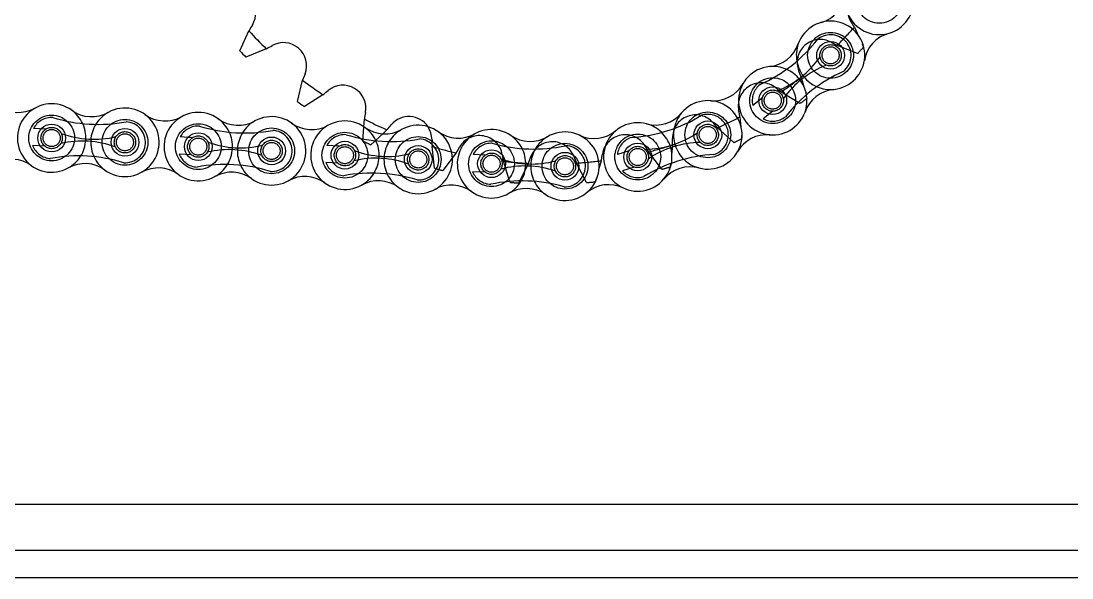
# Model space of a CAD drawing. Header units: metres. Extents: x 0 to 21025, y 0 to 14850.
# Drawn here: x 5629.3 to 5811, y 6190.9 to 6287.2 of the extents above; entities that cross this region are included whole.
import ezdxf

# ---------------------------------------------------------------- set-up
doc = ezdxf.new("R2010")
doc.units = ezdxf.units.M
doc.header["$LTSCALE"] = 25
doc.linetypes.add('HIDDEN2', pattern=[4.7625, 3.175, -1.5875])
doc.layers.add('SL4', color=4, linetype='Continuous')
doc.layers.add('ST1', color=7, linetype='HIDDEN2')

msp = doc.modelspace()

# ---------------------------------------------------------------- linework, layer by layer
at = {"layer": 'SL4'}
for p, q in [((5667.12, 6282.019), (5668.676, 6285.487)), ((5671.68, 6282.382), (5668.163, 6280.941)), ((5677.061, 6273.261), (5677.973, 6276.951)), ((5681.483, 6274.432), (5678.28, 6272.386)), ((5688.56, 6268.869), (5688.644, 6270.211)), ((5692.548, 6268.36), (5691.927, 6267.785)), ((4878.748, 6203.628), (5878.748, 6203.628)), ((5878.748, 6195.628), (4878.748, 6195.628)), ((5878.748, 6190.865), (4926.248, 6190.865))]:
    msp.add_line(p, q, dxfattribs=at)
for centre, radius in [((5769.268, 6281.251), 2.399), ((5759.273, 6273.417), 2.399), ((5634.566, 6266.951), 2.398), ((5748.039, 6267.493), 2.399), ((5647.244, 6266.209), 2.399), ((5659.923, 6265.466), 2.398), ((5672.601, 6264.724), 2.399), ((5685.279, 6263.981), 2.399), ((5697.957, 6263.239), 2.399), ((5735.928, 6263.671), 2.398), ((5710.636, 6262.496), 2.398), ((5723.329, 6262.072), 2.399)]:
    msp.add_circle(centre, radius, dxfattribs=at)
for centre, radius, start, end in [((5777.705, 6290.744), 5.92, 116.22554, 1.09216), ((5665.845, 6288.543), 4, 328.98373, 108.84365), ((5766.017, 6292.636), 5.92, 285.9399, 350.80652), ((5769.268, 6281.251), 5.92, 275.65427, 160.52089), ((5686.906, 6275.225), 20.92, 147.4472, 150.62448), ((5720.748, 6332.865), 70.4, 222.29818, 225.81492), ((5780.956, 6279.359), 5.92, 105.9399, 170.80652), ((5674.641, 6279.452), 4, 339.26945, 119.12937), ((5758.106, 6285.199), 5.92, 275.65427, 340.52089), ((5720.748, 6332.865), 73.9, 223.47506, 224.63805), ((5662.024, 6300.94), 20.92, 297.48862, 300.6659), ((5697.742, 6270.109), 20.92, 157.73292, 160.9102), ((5759.273, 6273.417), 5.92, 95.65427, 340.52089), ((5720.748, 6332.865), 70.4, 232.5839, 236.10063), ((5684.92, 6272.077), 4, 349.55516, 129.41508), ((5748.995, 6279.295), 5.92, 265.36863, 330.23525), ((5668.669, 6290.968), 20.92, 307.77434, 310.95162), ((5770.435, 6269.469), 5.92, 95.65427, 160.52089), ((5628.811, 6277.298), 5.92, 234.21502, 299.08164), ((5634.566, 6266.951), 5.92, 54.21502, 299.08164), ((5720.748, 6332.865), 73.9, 233.76077, 234.92376), ((5748.039, 6267.493), 5.92, 255.083, 139.94961), ((5641.489, 6276.556), 5.92, 234.21502, 299.08164), ((5647.244, 6266.209), 5.92, 234.21502, 119.08164), ((5654.168, 6275.813), 5.92, 234.21502, 299.08164), ((5659.923, 6265.466), 5.92, 54.21502, 299.08164), ((5672.601, 6264.724), 5.92, 234.21502, 119.08164), ((5709.318, 6267.009), 20.92, 168.01863, 171.19591), ((5696.35, 6266.657), 4, 34.28393, 139.7008), ((5738.975, 6275.112), 5.92, 255.083, 319.94961), ((5666.846, 6275.071), 5.92, 234.21502, 299.08164), ((5679.524, 6274.328), 5.92, 234.21502, 299.08164), ((5685.279, 6263.981), 5.92, 54.21502, 299.08164), ((5720.748, 6332.865), 70.4, 242.86961, 246.38635), ((5692.202, 6273.586), 5.92, 234.21502, 299.08164), ((5676.987, 6282.342), 20.92, 318.06005, 321.23733), ((5697.957, 6263.239), 5.92, 234.21502, 119.08164), ((5735.928, 6263.671), 5.92, 75.083, 319.94961), ((5704.881, 6272.843), 5.92, 234.21502, 299.08164), ((5710.636, 6262.496), 5.92, 55.65436, 300.52098), ((5717.316, 6272.272), 5.92, 235.65436, 300.52098), ((5723.329, 6262.072), 5.92, 235.65436, 120.52098), ((5728.37, 6272.785), 5.92, 244.79736, 309.66398), ((5758.317, 6261.615), 5.92, 85.36863, 150.23525), ((5627.643, 6257.346), 5.92, 54.21502, 119.08164), ((5640.321, 6256.604), 5.92, 54.21502, 119.08164), ((5652.999, 6255.861), 5.92, 54.21502, 119.08164), ((5744.991, 6256.052), 5.92, 75.083, 139.94961), ((5665.677, 6255.119), 5.92, 54.21502, 119.08164), ((5678.356, 6254.376), 5.92, 54.21502, 119.08164), ((5691.034, 6253.634), 5.92, 54.21502, 119.08164), ((5703.712, 6252.891), 5.92, 54.21502, 119.08164), ((5716.649, 6252.297), 5.92, 55.65436, 120.52098), ((5730.886, 6252.958), 5.92, 64.79736, 129.66398)]:
    msp.add_arc(centre, radius, start, end, dxfattribs=at)
at = {"layer": 'ST1'}
for p, q in [((5773.382, 6286.112), (5774.107, 6284.546)), ((5773.949, 6281.573), (5770.415, 6282.972)), ((5774.742, 6283.175), (5774.979, 6282.664)), ((5764.188, 6277.466), (5764.622, 6275.795)), ((5763.935, 6272.898), (5760.708, 6274.905)), ((5765.002, 6274.332), (5765.143, 6273.787)), ((5757.491, 6273.896), (5755.819, 6272.585)), ((5753.598, 6270.599), (5753.726, 6268.878)), ((5759.312, 6271.572), (5757.64, 6270.262)), ((5688.406, 6266.418), (5688.56, 6268.869)), ((5752.533, 6266.15), (5749.716, 6268.702)), ((5633.547, 6268.489), (5631.427, 6268.613)), ((5658.904, 6267.004), (5656.784, 6267.128)), ((5691.927, 6267.785), (5689.761, 6265.775)), ((5753.839, 6267.37), (5753.881, 6266.809)), ((5633.375, 6265.542), (5631.254, 6265.667)), ((5684.26, 6265.519), (5682.14, 6265.644)), ((5700.79, 6261.711), (5700.347, 6265.486)), ((5741.952, 6265.734), (5741.771, 6264.018)), ((5658.731, 6264.057), (5656.611, 6264.182)), ((5704.519, 6264.361), (5702.239, 6261.321)), ((5709.579, 6264.008), (5707.456, 6264.079)), ((5734.428, 6264.745), (5732.402, 6264.106)), ((5740.11, 6261.547), (5737.794, 6264.56)), ((5684.088, 6262.572), (5681.968, 6262.697)), ((5713.816, 6259.291), (5712.706, 6262.926)), ((5717.011, 6262.565), (5715.311, 6259.166)), ((5727.065, 6259.236), (5725.324, 6262.614)), ((5729.624, 6263.027), (5729.155, 6261.423)), ((5735.316, 6261.93), (5733.291, 6261.291)), ((5741.613, 6262.513), (5741.554, 6261.955)), ((5709.48, 6261.058), (5707.357, 6261.129)), ((5728.714, 6259.912), (5728.558, 6259.379)), ((4878.748, 6203.628), (5878.748, 6203.628))]:
    msp.add_line(p, q, dxfattribs=at)
at = {"layer": 'ST1', "flags": 128}
msp.add_lwpolyline([(5700.35, 6266.646), (5700.168, 6267.848), (5699.655, 6268.91)], dxfattribs=at)
at = {"layer": 'ST1'}
for centre, radius in [((5777.705, 6290.744), 3.96), ((5769.268, 6281.251), 3.96), ((5769.268, 6281.251), 1.845), ((5769.268, 6281.251), 1.476), ((5759.273, 6273.417), 3.96), ((5759.273, 6273.417), 1.845), ((5759.273, 6273.417), 1.476), ((5634.566, 6266.951), 3.96), ((5748.039, 6267.493), 3.96), ((5634.566, 6266.951), 1.845), ((5647.244, 6266.209), 3.96), ((5659.923, 6265.466), 3.96), ((5672.601, 6264.724), 3.96), ((5748.039, 6267.493), 1.845), ((5748.039, 6267.493), 1.476), ((5634.566, 6266.951), 1.476), ((5647.244, 6266.209), 1.845), ((5647.244, 6266.209), 1.476), ((5659.923, 6265.466), 1.845), ((5659.923, 6265.466), 1.476), ((5685.279, 6263.981), 3.96), ((5697.957, 6263.239), 3.96), ((5735.928, 6263.671), 3.96), ((5672.601, 6264.724), 1.845), ((5672.601, 6264.724), 1.476), ((5685.279, 6263.981), 1.845), ((5685.279, 6263.981), 1.476), ((5697.957, 6263.239), 1.845), ((5710.636, 6262.496), 3.96), ((5723.329, 6262.072), 3.96), ((5735.928, 6263.671), 1.845), ((5735.928, 6263.671), 1.476), ((5697.957, 6263.239), 1.476), ((5710.636, 6262.496), 1.845), ((5710.636, 6262.496), 1.476), ((5723.329, 6262.072), 1.845), ((5723.329, 6262.072), 1.476)]:
    msp.add_circle(centre, radius, dxfattribs=at)
for centre, radius, start, end in [((5776.176, 6289.202), 4, 71.84088, 211.7008), ((5755.275, 6275.633), 20.92, 30.06005, 33.23733), ((5720.748, 6332.865), 70.4, 314.86961, 318.38635), ((5746.322, 6300.235), 26.322, 294.12773, 322.04743), ((5769.268, 6281.251), 5.92, 160.5209, 275.65425), ((5767.489, 6280.006), 4, 61.55516, 201.41508), ((5769.268, 6281.251), 3.552, 308.08758, 128.08758), ((5779.848, 6301.644), 20.92, 240.01863, 243.19591), ((5720.748, 6332.865), 73.9, 316.04648, 317.20948), ((5754.183, 6290.204), 16.175, 291.08058, 325.09458), ((5774.358, 6264.463), 16.175, 111.08058, 145.09458), ((5759.273, 6273.417), 5.92, 340.52089, 95.65426), ((5782.219, 6254.433), 26.322, 114.12773, 142.04743), ((5744.501, 6270.388), 20.92, 19.77434, 22.95162), ((5757.299, 6272.51), 4, 51.26945, 191.12937), ((5759.273, 6273.417), 3.552, 128.08758, 193.53421), ((5720.748, 6332.865), 70.4, 304.5839, 308.10063), ((5773.324, 6291.593), 20.92, 229.73292, 232.9102), ((5720.748, 6332.865), 73.9, 305.76077, 306.92376), ((5634.566, 6266.951), 3.552, 86.64833, 152.09497), ((5642.606, 6295.627), 26.322, 252.68848, 280.60819), ((5634.566, 6266.951), 5.92, 299.08159, 54.21508), ((5647.244, 6266.209), 5.92, 119.08162, 234.21505), ((5733.226, 6293.33), 26.322, 273.55645, 301.47616), ((5745.935, 6266.953), 4, 40.98373, 180.84365), ((5748.039, 6267.493), 5.92, 139.94961, 255.083), ((5748.039, 6267.493), 3.552, 287.51631, 107.51631), ((5720.748, 6332.865), 70.4, 294.29818, 297.81492), ((5732.964, 6267.151), 20.92, 9.48862, 12.6659), ((5759.273, 6273.417), 3.552, 242.64094, 308.08758), ((5647.244, 6266.209), 3.552, 266.64833, 86.64833), ((5659.923, 6265.466), 3.552, 86.64833, 152.09497), ((5667.963, 6294.142), 26.322, 252.68848, 280.60819), ((5659.923, 6265.466), 5.92, 299.08159, 54.21508), ((5672.601, 6264.724), 5.92, 119.08162, 234.21508), ((5685.279, 6263.981), 5.92, 299.08159, 54.21508), ((5735.928, 6263.671), 5.92, 319.94964, 75.08297), ((5765.109, 6282.868), 20.92, 219.4472, 222.62448), ((5641.861, 6282.904), 16.175, 249.64134, 283.65533), ((5672.601, 6264.724), 3.552, 266.64833, 86.64833), ((5685.279, 6263.981), 3.552, 86.64833, 152.09497), ((5693.319, 6292.657), 26.322, 252.68848, 280.60819), ((5697.957, 6263.239), 5.92, 119.08162, 234.21508), ((5708.564, 6263.364), 4, 10.12659, 149.98651), ((5710.636, 6262.496), 5.92, 300.521, 55.65435), ((5723.329, 6262.072), 5.92, 120.52097, 235.65436), ((5733.761, 6263.515), 4, 30.69802, 170.55794), ((5735.928, 6263.671), 3.552, 107.51631, 172.96294), ((5737.061, 6281.176), 16.175, 270.50931, 304.5233), ((5721.034, 6266.025), 20.92, 359.20291, 2.38019), ((5634.566, 6266.951), 3.552, 201.2017, 266.64833), ((5639.949, 6250.255), 16.175, 69.64134, 103.65533), ((5667.218, 6281.419), 16.175, 249.64134, 283.65533), ((5720.748, 6332.865), 73.9, 244.04648, 245.20948), ((5697.957, 6263.239), 3.552, 266.64833, 86.64833), ((5721.26, 6266.027), 20.92, 178.30435, 181.48162), ((5720.748, 6332.865), 70.4, 253.15533, 256.67206), ((5686.711, 6275.34), 20.92, 328.34577, 331.52304), ((5710.636, 6262.496), 3.552, 88.08767, 153.53431), ((5717.953, 6291.365), 26.322, 254.12782, 282.04752), ((5721.169, 6262.306), 4, 20.41231, 160.27223), ((5723.329, 6262.072), 3.552, 268.08767, 88.08767), ((5755.469, 6275.751), 20.92, 209.16149, 212.33877), ((5746.905, 6249.988), 16.175, 90.50931, 124.5233), ((5720.748, 6332.865), 70.4, 284.01247, 287.52921), ((5720.748, 6332.865), 73.9, 295.47506, 296.63805), ((5639.204, 6237.533), 26.322, 72.68848, 100.60819), ((5659.923, 6265.466), 3.552, 201.2017, 266.64833), ((5665.306, 6248.77), 16.175, 69.64134, 103.65533), ((5690.662, 6247.285), 16.175, 69.64134, 103.65533), ((5692.574, 6279.934), 16.175, 249.64134, 283.65533), ((5717.528, 6278.628), 16.175, 251.08067, 285.09467), ((5733.187, 6267.192), 20.92, 188.59006, 191.76734), ((5697.53, 6270.187), 20.92, 338.63148, 341.80876), ((5744.713, 6270.469), 20.92, 198.87577, 202.05305), ((5709.094, 6267.049), 20.92, 348.91719, 352.09447), ((5750.741, 6237.835), 26.322, 93.55645, 121.47616), ((5664.561, 6236.048), 26.322, 72.68848, 100.60819), ((5685.279, 6263.981), 3.552, 201.2017, 266.64833), ((5720.748, 6332.865), 73.9, 254.3322, 255.49519), ((5716.436, 6245.941), 16.175, 71.08067, 105.09467), ((5720.748, 6332.865), 70.4, 263.44104, 266.95778), ((5720.748, 6332.865), 70.4, 273.72676, 277.24349), ((5720.748, 6332.865), 73.9, 285.18934, 286.35233), ((5689.917, 6234.563), 26.322, 72.68848, 100.60819), ((5710.636, 6262.496), 3.552, 202.64103, 268.08767), ((5735.928, 6263.671), 3.552, 222.06967, 287.51631), ((5716.011, 6233.204), 26.322, 74.12782, 102.04752), ((5720.748, 6332.865), 73.9, 264.61791, 265.78091), ((5720.748, 6332.865), 73.9, 274.90363, 276.06662)]:
    msp.add_arc(centre, radius, start, end, dxfattribs=at)

doc.saveas('drawing.dxf')
